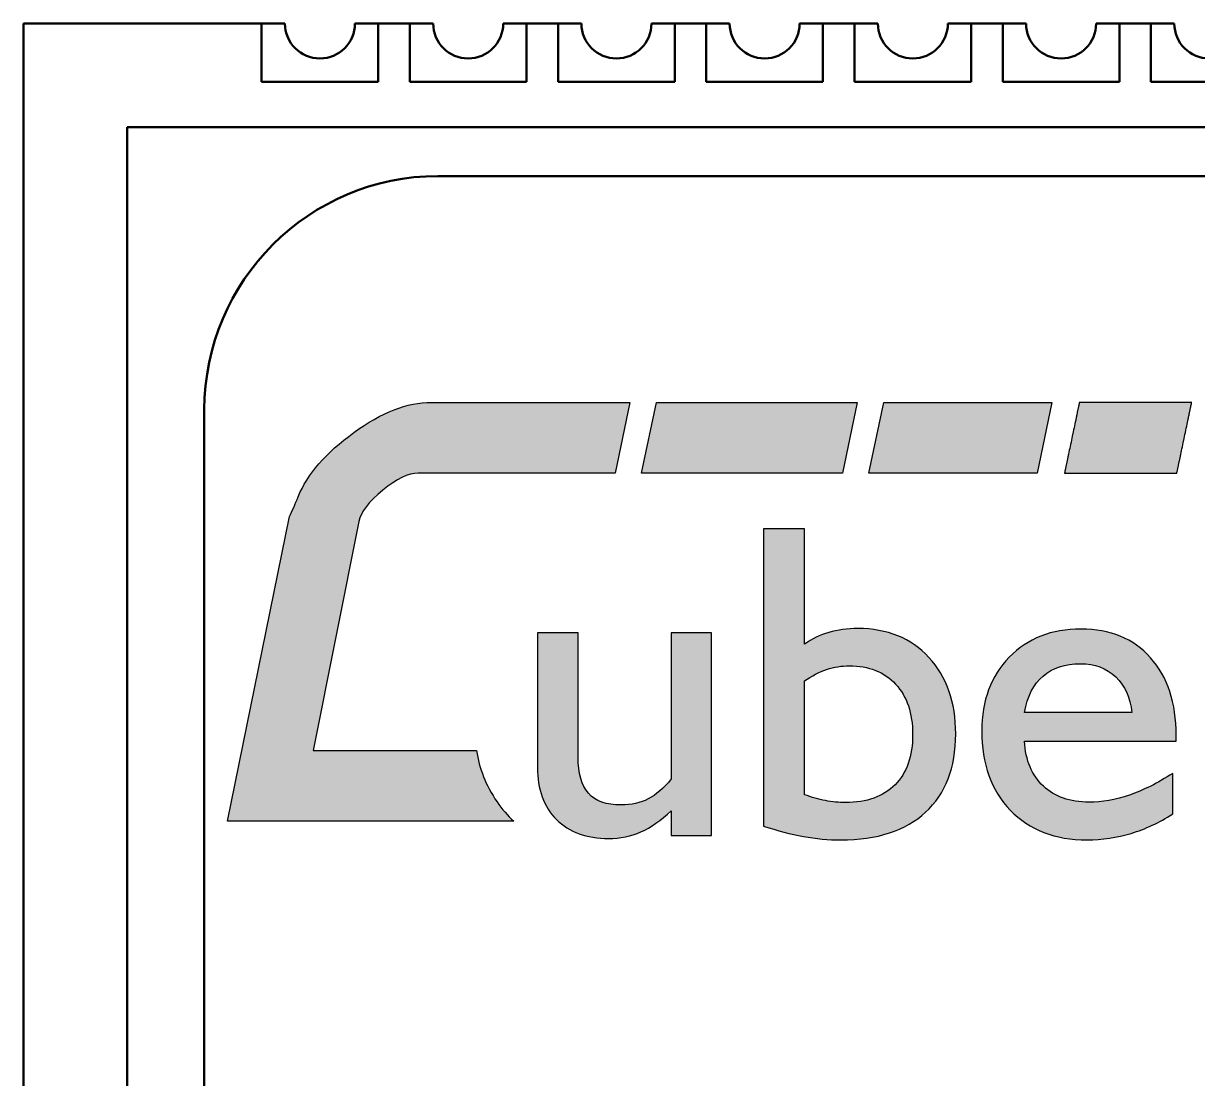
# Model space of a CAD drawing. Header units: millimetres. Extents: x 2926 to 3382, y -265 to 32.
# Drawn here: x 3255.94 to 3266, y -89.64 to -80.6 of the extents above; entities that cross this region are included whole.
import ezdxf

# ---------------------------------------------------------------- set-up
doc = ezdxf.new("R2010")
doc.units = ezdxf.units.MM
doc.layers.add('layer 1', color=7, linetype='Continuous')
doc.layers.add('填充', color=8, linetype='Continuous', lineweight=15)
doc.layers.add('粗线', color=7, linetype='Continuous', lineweight=50)

msp = doc.modelspace()

# ---------------------------------------------------------------- hatches: boundary and pattern name
at = {"layer": '填充'}
h = msp.add_hatch(color=256, dxfattribs=at)
h.dxf.hatch_style = 1
edge = h.paths.add_edge_path()
edge.add_spline(control_points=[(3259.321, -84.448), (3259.321, -84.448), (3261.007, -84.448), (3261.007, -84.448), (3261.007, -84.448), (3261.007, -84.448), (3261.007, -84.448), (3261.007, -84.448)], knot_values=[0.333334, 0.333334, 0.333334, 0.333334, 0.4, 0.4, 0.4, 0.4, 0.400001, 0.400001, 0.400001, 0.400001], degree=3, periodic=0)
edge.add_spline(control_points=[(3261.007, -84.448), (3261.007, -84.448), (3261.135, -83.842), (3261.135, -83.842), (3261.135, -83.842), (3261.135, -83.842), (3261.135, -83.842), (3261.135, -83.842)], knot_values=[0.400001, 0.400001, 0.400001, 0.400001, 0.466667, 0.466667, 0.466667, 0.466667, 0.466667, 0.466667, 0.466667, 0.466667], degree=3, periodic=0)
edge.add_spline(control_points=[(3261.135, -83.842), (3261.135, -83.842), (3259.433, -83.842), (3259.433, -83.842), (3259.433, -83.842), (3259.433, -83.842), (3259.433, -83.842), (3259.433, -83.842)], knot_values=[0.466667, 0.466667, 0.466667, 0.466667, 0.533333, 0.533333, 0.533333, 0.533333, 0.533334, 0.533334, 0.533334, 0.533334], degree=3, periodic=0)
edge.add_spline(control_points=[(3259.433, -83.842), (3259.228, -83.842), (3259.007, -83.928), (3258.769, -84.101), (3258.769, -84.101), (3258.769, -84.101), (3258.769, -84.101), (3258.769, -84.101)], knot_values=[0.533334, 0.533334, 0.533334, 0.533334, 0.6, 0.6, 0.6, 0.6, 0.600001, 0.600001, 0.600001, 0.600001], degree=3, periodic=0)
edge.add_spline(control_points=[(3258.769, -84.101), (3258.53, -84.274), (3258.371, -84.457), (3258.292, -84.651), (3258.292, -84.651), (3258.292, -84.651), (3258.292, -84.651), (3258.292, -84.651)], knot_values=[0.600001, 0.600001, 0.600001, 0.600001, 0.666667, 0.666667, 0.666667, 0.666667, 0.666667, 0.666667, 0.666667, 0.666667], degree=3, periodic=0)
edge.add_spline(control_points=[(3258.292, -84.651), (3258.266, -84.716), (3258.241, -84.773), (3258.217, -84.821), (3258.217, -84.821), (3258.217, -84.821), (3258.217, -84.821), (3258.217, -84.821)], knot_values=[0.666667, 0.666667, 0.666667, 0.666667, 0.733333, 0.733333, 0.733333, 0.733333, 0.733334, 0.733334, 0.733334, 0.733334], degree=3, periodic=0)
edge.add_spline(control_points=[(3258.217, -84.821), (3258.217, -84.821), (3257.688, -87.431), (3257.688, -87.431), (3257.688, -87.431), (3257.688, -87.431), (3257.688, -87.431), (3257.688, -87.431)], knot_values=[0.733334, 0.733334, 0.733334, 0.733334, 0.8, 0.8, 0.8, 0.8, 0.800001, 0.800001, 0.800001, 0.800001], degree=3, periodic=0)
edge.add_spline(control_points=[(3257.688, -87.431), (3257.688, -87.431), (3260.139, -87.431), (3260.139, -87.431), (3260.139, -87.431), (3260.088, -87.384), (3260.04, -87.328), (3259.996, -87.264)], knot_values=[0.800001, 0.800001, 0.800001, 0.800001, 0.866667, 0.866667, 0.866667, 0.866667, 1, 1, 1, 1], degree=3, periodic=0)
edge.add_spline(control_points=[(3259.996, -87.264), (3259.901, -87.125), (3259.842, -86.978), (3259.821, -86.825), (3259.821, -86.825), (3259.821, -86.825), (3259.821, -86.825), (3259.821, -86.825)], knot_values=[0, 0, 0, 0, 0.066667, 0.066667, 0.066667, 0.066667, 0.066667, 0.066667, 0.066667, 0.066667], degree=3, periodic=0)
edge.add_spline(control_points=[(3259.821, -86.825), (3259.821, -86.825), (3258.421, -86.825), (3258.421, -86.825), (3258.421, -86.825), (3258.421, -86.825), (3258.421, -86.825), (3258.421, -86.825)], knot_values=[0.066667, 0.066667, 0.066667, 0.066667, 0.133333, 0.133333, 0.133333, 0.133333, 0.133334, 0.133334, 0.133334, 0.133334], degree=3, periodic=0)
edge.add_spline(control_points=[(3258.421, -86.825), (3258.421, -86.825), (3258.812, -84.864), (3258.812, -84.864), (3258.812, -84.864), (3258.812, -84.864), (3258.812, -84.864), (3258.812, -84.864)], knot_values=[0.133334, 0.133334, 0.133334, 0.133334, 0.2, 0.2, 0.2, 0.2, 0.200001, 0.200001, 0.200001, 0.200001], degree=3, periodic=0)
edge.add_spline(control_points=[(3259.017, -84.594), (3259.017, -84.594), (3259.017, -84.594), (3259.017, -84.594), (3259.017, -84.594), (3258.898, -84.691), (3258.83, -84.781), (3258.812, -84.864)], knot_values=[0.200001, 0.200001, 0.200001, 0.200001, 0.200001, 0.200001, 0.200001, 0.200001, 0.266667, 0.266667, 0.266667, 0.266667], degree=3, periodic=0)
edge.add_spline(control_points=[(3259.017, -84.594), (3259.135, -84.497), (3259.236, -84.448), (3259.321, -84.448), (3259.321, -84.448), (3259.321, -84.448), (3259.321, -84.448), (3259.321, -84.448)], knot_values=[0.266667, 0.266667, 0.266667, 0.266667, 0.333333, 0.333333, 0.333333, 0.333333, 0.333334, 0.333334, 0.333334, 0.333334], degree=3, periodic=0)
edge = h.paths.add_edge_path()
edge.add_spline(control_points=[(3261.234, -84.448), (3261.234, -84.448), (3261.234, -84.448), (3261.234, -84.448), (3261.234, -84.448), (3261.234, -84.448), (3262.956, -84.448), (3262.956, -84.448), (3262.956, -84.448), (3262.956, -84.448), (3263.083, -83.842), (3263.083, -83.842), (3263.083, -83.842), (3261.362, -83.842), (3261.362, -83.842)], knot_values=[0.4, 0.4, 0.4, 0.4, 0.4, 0.4, 0.4, 0.4, 0.6, 0.6, 0.6, 0.6, 1, 1, 1, 1.2, 1.2, 1.2, 1.2], degree=3, periodic=0)
edge.add_spline(control_points=[(3261.362, -83.842), (3261.362, -83.842), (3261.362, -83.842), (3261.362, -83.842), (3261.362, -83.842), (3261.362, -83.842), (3261.234, -84.448), (3261.234, -84.448)], knot_values=[0.2, 0.2, 0.2, 0.2, 0.2, 0.2, 0.2, 0.2, 0.4, 0.4, 0.4, 0.4], degree=3, periodic=0)
edge = h.paths.add_edge_path()
edge.add_spline(control_points=[(3260.691, -86.881), (3260.691, -86.881), (3260.691, -86.881), (3260.691, -86.881), (3260.691, -86.881), (3260.691, -86.881), (3260.691, -85.818), (3260.691, -85.818)], knot_values=[0.352942, 0.352942, 0.352942, 0.352942, 0.352942, 0.352942, 0.352942, 0.352942, 0.411765, 0.411765, 0.411765, 0.411765], degree=3, periodic=0)
edge.add_spline(control_points=[(3260.691, -85.818), (3260.691, -85.818), (3260.691, -85.818), (3260.691, -85.818), (3260.691, -85.818), (3260.691, -85.818), (3260.342, -85.818), (3260.342, -85.818)], knot_values=[0.294118, 0.294118, 0.294118, 0.294118, 0.294119, 0.294119, 0.294119, 0.294119, 0.352942, 0.352942, 0.352942, 0.352942], degree=3, periodic=0)
edge.add_spline(control_points=[(3260.342, -85.818), (3260.342, -85.818), (3260.342, -85.818), (3260.342, -85.818), (3260.342, -85.818), (3260.342, -85.818), (3260.342, -86.969), (3260.342, -86.969)], knot_values=[0.235295, 0.235295, 0.235295, 0.235295, 0.235295, 0.235295, 0.235295, 0.235295, 0.294118, 0.294118, 0.294118, 0.294118], degree=3, periodic=0)
edge.add_spline(control_points=[(3260.342, -86.969), (3260.342, -86.969), (3260.342, -86.969), (3260.342, -86.969), (3260.342, -86.969), (3260.342, -87.158), (3260.396, -87.307), (3260.505, -87.416)], knot_values=[0.176471, 0.176471, 0.176471, 0.176471, 0.176472, 0.176472, 0.176472, 0.176472, 0.235295, 0.235295, 0.235295, 0.235295], degree=3, periodic=0)
edge.add_spline(control_points=[(3260.505, -87.416), (3260.505, -87.416), (3260.505, -87.416), (3260.505, -87.416), (3260.505, -87.416), (3260.614, -87.525), (3260.763, -87.579), (3260.952, -87.579)], knot_values=[0.117648, 0.117648, 0.117648, 0.117648, 0.117648, 0.117648, 0.117648, 0.117648, 0.176471, 0.176471, 0.176471, 0.176471], degree=3, periodic=0)
edge.add_spline(control_points=[(3260.952, -87.579), (3260.952, -87.579), (3260.952, -87.579), (3260.952, -87.579), (3260.952, -87.579), (3261.051, -87.579), (3261.144, -87.56), (3261.229, -87.522)], knot_values=[0.058824, 0.058824, 0.058824, 0.058824, 0.058825, 0.058825, 0.058825, 0.058825, 0.117648, 0.117648, 0.117648, 0.117648], degree=3, periodic=0)
edge.add_spline(control_points=[(3261.229, -87.522), (3261.229, -87.522), (3261.229, -87.522), (3261.229, -87.522), (3261.229, -87.522), (3261.315, -87.484), (3261.401, -87.424), (3261.488, -87.341)], knot_values=[0, 0, 0, 0, 0.000001, 0.000001, 0.000001, 0.000001, 0.058824, 0.058824, 0.058824, 0.058824], degree=3, periodic=0)
edge.add_spline(control_points=[(3261.488, -87.341), (3261.488, -87.341), (3261.488, -87.553), (3261.488, -87.553), (3261.488, -87.553), (3261.488, -87.553), (3261.833, -87.553), (3261.833, -87.553), (3261.833, -87.553), (3261.833, -87.553), (3261.833, -85.818), (3261.833, -85.818), (3261.833, -85.818), (3261.833, -85.818), (3261.488, -85.818), (3261.488, -85.818), (3261.488, -85.818), (3261.488, -85.818), (3261.488, -87.068), (3261.488, -87.069)], knot_values=[0.647062, 0.647062, 0.647062, 0.647062, 0.764709, 0.764709, 0.764709, 0.764709, 0.823533, 0.823533, 0.823533, 0.823533, 0.882356, 0.882356, 0.882356, 0.882356, 0.94118, 0.94118, 0.94118, 0.94118, 1, 1, 1, 1], degree=3, periodic=0)
edge.add_spline(control_points=[(3261.488, -87.069), (3261.488, -87.069), (3261.488, -87.069), (3261.488, -87.069), (3261.488, -87.069), (3261.424, -87.149), (3261.358, -87.206), (3261.291, -87.24)], knot_values=[0.588236, 0.588236, 0.588236, 0.588236, 0.588239, 0.588239, 0.588239, 0.588239, 0.647062, 0.647062, 0.647062, 0.647062], degree=3, periodic=0)
edge.add_spline(control_points=[(3261.291, -87.24), (3261.291, -87.24), (3261.291, -87.24), (3261.291, -87.24), (3261.291, -87.24), (3261.224, -87.275), (3261.146, -87.292), (3261.058, -87.292)], knot_values=[0.529412, 0.529412, 0.529412, 0.529412, 0.529413, 0.529413, 0.529413, 0.529413, 0.588236, 0.588236, 0.588236, 0.588236], degree=3, periodic=0)
edge.add_spline(control_points=[(3261.058, -87.292), (3261.058, -87.292), (3261.058, -87.292), (3261.058, -87.292), (3261.058, -87.292), (3260.932, -87.292), (3260.84, -87.259), (3260.78, -87.192)], knot_values=[0.470589, 0.470589, 0.470589, 0.470589, 0.470589, 0.470589, 0.470589, 0.470589, 0.529412, 0.529412, 0.529412, 0.529412], degree=3, periodic=0)
edge.add_spline(control_points=[(3260.78, -87.192), (3260.78, -87.192), (3260.78, -87.192), (3260.78, -87.192), (3260.78, -87.192), (3260.721, -87.125), (3260.691, -87.021), (3260.691, -86.881)], knot_values=[0.411765, 0.411765, 0.411765, 0.411765, 0.411766, 0.411766, 0.411766, 0.411766, 0.470589, 0.470589, 0.470589, 0.470589], degree=3, periodic=0)
edge = h.paths.add_edge_path()
edge.add_spline(control_points=[(3262.28, -86.199), (3262.28, -86.836), (3262.28, -87.472), (3262.28, -87.472)], knot_values=[0, 0, 0, 0, 0.041667, 0.041667, 0.041667, 0.041667], degree=3, periodic=0)
edge.add_spline(control_points=[(3262.28, -87.472), (3262.399, -87.512), (3262.513, -87.542), (3262.621, -87.562), (3262.621, -87.562), (3262.729, -87.581), (3262.836, -87.591), (3262.941, -87.591)], knot_values=[0.750001, 0.750001, 0.750001, 0.750001, 0.916667, 0.916668, 0.916668, 0.916668, 1, 1, 1, 1], degree=3, periodic=0)
edge.add_spline(control_points=[(3262.941, -87.591), (3262.941, -87.591), (3262.941, -87.591), (3262.941, -87.591), (3262.941, -87.591), (3263.254, -87.591), (3263.497, -87.512), (3263.668, -87.354)], knot_values=[0.666668, 0.666668, 0.666668, 0.666668, 0.666668, 0.666668, 0.666668, 0.666668, 0.750001, 0.750001, 0.750001, 0.750001], degree=3, periodic=0)
edge.add_spline(control_points=[(3263.668, -87.354), (3263.668, -87.354), (3263.668, -87.354), (3263.668, -87.354), (3263.668, -87.354), (3263.84, -87.196), (3263.926, -86.973), (3263.926, -86.683)], knot_values=[0.583334, 0.583334, 0.583334, 0.583334, 0.583335, 0.583335, 0.583335, 0.583335, 0.666667, 0.666667, 0.666667, 0.666667], degree=3, periodic=0)
edge.add_spline(control_points=[(3263.926, -86.683), (3263.926, -86.683), (3263.926, -86.683), (3263.926, -86.683), (3263.926, -86.683), (3263.926, -86.41), (3263.849, -86.192), (3263.696, -86.027)], knot_values=[0.500001, 0.500001, 0.500001, 0.500001, 0.500002, 0.500002, 0.500002, 0.500002, 0.583334, 0.583334, 0.583334, 0.583334], degree=3, periodic=0)
edge.add_spline(control_points=[(3263.696, -86.027), (3263.696, -86.027), (3263.696, -86.027), (3263.696, -86.027), (3263.696, -86.027), (3263.544, -85.862), (3263.341, -85.78), (3263.088, -85.78)], knot_values=[0.416668, 0.416668, 0.416668, 0.416668, 0.416668, 0.416668, 0.416668, 0.416668, 0.500001, 0.500001, 0.500001, 0.500001], degree=3, periodic=0)
edge.add_spline(control_points=[(3263.088, -85.78), (3263.088, -85.78), (3263.088, -85.78), (3263.088, -85.78), (3263.088, -85.78), (3262.996, -85.78), (3262.914, -85.791), (3262.839, -85.813)], knot_values=[0.333334, 0.333334, 0.333334, 0.333334, 0.333335, 0.333335, 0.333335, 0.333335, 0.416668, 0.416668, 0.416668, 0.416668], degree=3, periodic=0)
edge.add_spline(control_points=[(3262.839, -85.813), (3262.839, -85.813), (3262.839, -85.813), (3262.839, -85.813), (3262.839, -85.813), (3262.765, -85.835), (3262.695, -85.869), (3262.63, -85.915)], knot_values=[0.250001, 0.250001, 0.250001, 0.250001, 0.250002, 0.250002, 0.250002, 0.250002, 0.333334, 0.333334, 0.333334, 0.333334], degree=3, periodic=0)
edge.add_spline(control_points=[(3262.63, -85.915), (3262.63, -85.915), (3262.63, -85.915), (3262.63, -85.915), (3262.63, -85.915), (3262.63, -85.915), (3262.63, -84.925), (3262.63, -84.925)], knot_values=[0.166667, 0.166667, 0.166667, 0.166667, 0.166668, 0.166668, 0.166668, 0.166668, 0.250001, 0.250001, 0.250001, 0.250001], degree=3, periodic=0)
edge.add_spline(control_points=[(3262.63, -84.925), (3262.63, -84.925), (3262.63, -84.925), (3262.63, -84.925), (3262.63, -84.925), (3262.63, -84.925), (3262.28, -84.925), (3262.28, -84.925)], knot_values=[0.083334, 0.083334, 0.083334, 0.083334, 0.083335, 0.083335, 0.083335, 0.083335, 0.166667, 0.166667, 0.166667, 0.166667], degree=3, periodic=0)
edge.add_spline(control_points=[(3262.28, -84.925), (3262.28, -84.925), (3262.28, -84.925), (3262.28, -84.925), (3262.28, -84.925), (3262.28, -84.925), (3262.28, -85.562), (3262.28, -86.199)], knot_values=[0.041667, 0.041667, 0.041667, 0.041667, 0.041667, 0.041668, 0.041668, 0.041668, 0.083334, 0.083334, 0.083334, 0.083334], degree=3, periodic=0)
edge = h.paths.add_edge_path(flags=16)
edge.add_spline(control_points=[(3262.63, -87.204), (3262.63, -87.204), (3262.63, -86.229), (3262.63, -86.229)], knot_values=[0.800002, 0.800002, 0.800002, 0.800002, 1, 1, 1, 1], degree=3, periodic=0)
edge.add_spline(control_points=[(3262.63, -86.229), (3262.63, -86.229), (3262.63, -86.229), (3262.63, -86.229), (3262.63, -86.229), (3262.693, -86.185), (3262.757, -86.153), (3262.82, -86.131)], knot_values=[0.700001, 0.700001, 0.700001, 0.700001, 0.700003, 0.700003, 0.700003, 0.700003, 0.800002, 0.800002, 0.800002, 0.800002], degree=3, periodic=0)
edge.add_spline(control_points=[(3263.015, -86.099), (3263.015, -86.099), (3263.015, -86.099), (3263.015, -86.099), (3263.015, -86.099), (3263.181, -86.099), (3263.313, -86.152), (3263.411, -86.257)], knot_values=[0.500001, 0.500001, 0.500001, 0.500001, 0.500002, 0.500002, 0.500002, 0.500002, 0.600001, 0.600001, 0.600001, 0.600001], degree=3, periodic=0)
edge.add_spline(control_points=[(3263.411, -86.257), (3263.411, -86.257), (3263.411, -86.257), (3263.411, -86.257), (3263.411, -86.257), (3263.509, -86.362), (3263.557, -86.506), (3263.557, -86.687)], knot_values=[0.400001, 0.400001, 0.400001, 0.400001, 0.400002, 0.400002, 0.400002, 0.400002, 0.500001, 0.500001, 0.500001, 0.500001], degree=3, periodic=0)
edge.add_spline(control_points=[(3263.557, -86.687), (3263.557, -86.687), (3263.557, -86.687), (3263.557, -86.687), (3263.557, -86.687), (3263.557, -86.874), (3263.507, -87.018), (3263.406, -87.119)], knot_values=[0.300001, 0.300001, 0.300001, 0.300001, 0.300002, 0.300002, 0.300002, 0.300002, 0.400001, 0.400001, 0.400001, 0.400001], degree=3, periodic=0)
edge.add_spline(control_points=[(3263.406, -87.119), (3263.406, -87.119), (3263.406, -87.119), (3263.406, -87.119), (3263.406, -87.119), (3263.305, -87.221), (3263.164, -87.271), (3262.981, -87.271)], knot_values=[0.200001, 0.200001, 0.200001, 0.200001, 0.200002, 0.200002, 0.200002, 0.200002, 0.300001, 0.300001, 0.300001, 0.300001], degree=3, periodic=0)
edge.add_spline(control_points=[(3262.896, -87.267), (3262.867, -87.264), (3262.839, -87.26), (3262.81, -87.254), (3262.81, -87.254), (3262.752, -87.243), (3262.692, -87.226), (3262.63, -87.204)], knot_values=[0, 0, 0, 0, 0.05, 0.05, 0.05, 0.05, 0.15, 0.15, 0.15, 0.15], degree=3, periodic=0)
edge = h.paths.add_edge_path()
edge.add_spline(control_points=[(3264.385, -86.026), (3264.385, -86.026), (3264.385, -86.026), (3264.385, -86.026), (3264.385, -86.026), (3264.228, -86.188), (3264.149, -86.398), (3264.149, -86.657)], knot_values=[0.250001, 0.250001, 0.250001, 0.250001, 0.250001, 0.250001, 0.250001, 0.250001, 0.312501, 0.312501, 0.312501, 0.312501], degree=3, periodic=0)
edge.add_spline(control_points=[(3264.149, -86.657), (3264.149, -86.657), (3264.149, -86.657), (3264.149, -86.657), (3264.149, -86.657), (3264.149, -86.94), (3264.231, -87.167), (3264.394, -87.336)], knot_values=[0.187501, 0.187501, 0.187501, 0.187501, 0.187501, 0.187501, 0.187501, 0.187501, 0.250001, 0.250001, 0.250001, 0.250001], degree=3, periodic=0)
edge.add_spline(control_points=[(3264.394, -87.336), (3264.394, -87.336), (3264.394, -87.336), (3264.394, -87.336), (3264.394, -87.336), (3264.558, -87.506), (3264.777, -87.591), (3265.051, -87.591)], knot_values=[0.125001, 0.125001, 0.125001, 0.125001, 0.125001, 0.125001, 0.125001, 0.125001, 0.187501, 0.187501, 0.187501, 0.187501], degree=3, periodic=0)
edge.add_spline(control_points=[(3265.051, -87.591), (3265.051, -87.591), (3265.051, -87.591), (3265.051, -87.591), (3265.051, -87.591), (3265.181, -87.591), (3265.307, -87.572), (3265.429, -87.535)], knot_values=[0.062501, 0.062501, 0.062501, 0.062501, 0.062501, 0.062501, 0.062501, 0.062501, 0.125001, 0.125001, 0.125001, 0.125001], degree=3, periodic=0)
edge.add_spline(control_points=[(3265.429, -87.535), (3265.429, -87.535), (3265.429, -87.535), (3265.429, -87.535), (3265.429, -87.535), (3265.551, -87.498), (3265.67, -87.443), (3265.785, -87.369)], knot_values=[0, 0, 0, 0, 0.000001, 0.000001, 0.000001, 0.000001, 0.062501, 0.062501, 0.062501, 0.062501], degree=3, periodic=0)
edge.add_spline(control_points=[(3265.785, -87.369), (3265.785, -87.369), (3265.785, -87.022), (3265.785, -87.022)], knot_values=[0.875001, 0.875001, 0.875001, 0.875001, 1, 1, 1, 1], degree=3, periodic=0)
edge.add_spline(control_points=[(3265.785, -87.022), (3265.785, -87.022), (3265.785, -87.022), (3265.785, -87.022), (3265.785, -87.022), (3265.657, -87.104), (3265.534, -87.166), (3265.414, -87.207)], knot_values=[0.812501, 0.812501, 0.812501, 0.812501, 0.812502, 0.812502, 0.812502, 0.812502, 0.875001, 0.875001, 0.875001, 0.875001], degree=3, periodic=0)
edge.add_spline(control_points=[(3265.414, -87.207), (3265.414, -87.207), (3265.414, -87.207), (3265.414, -87.207), (3265.414, -87.207), (3265.295, -87.247), (3265.18, -87.268), (3265.069, -87.268)], knot_values=[0.750001, 0.750001, 0.750001, 0.750001, 0.750001, 0.750001, 0.750001, 0.750001, 0.812501, 0.812501, 0.812501, 0.812501], degree=3, periodic=0)
edge.add_spline(control_points=[(3265.069, -87.268), (3265.069, -87.268), (3265.069, -87.268), (3265.069, -87.268), (3265.069, -87.268), (3264.905, -87.268), (3264.775, -87.222), (3264.677, -87.13)], knot_values=[0.687501, 0.687501, 0.687501, 0.687501, 0.687501, 0.687501, 0.687501, 0.687501, 0.750001, 0.750001, 0.750001, 0.750001], degree=3, periodic=0)
edge.add_spline(control_points=[(3264.677, -87.13), (3264.677, -87.13), (3264.677, -87.13), (3264.677, -87.13), (3264.677, -87.13), (3264.579, -87.038), (3264.525, -86.91), (3264.515, -86.745)], knot_values=[0.625001, 0.625001, 0.625001, 0.625001, 0.625001, 0.625001, 0.625001, 0.625001, 0.687501, 0.687501, 0.687501, 0.687501], degree=3, periodic=0)
edge.add_spline(control_points=[(3264.515, -86.745), (3264.515, -86.745), (3264.515, -86.745), (3264.515, -86.745), (3264.515, -86.745), (3264.515, -86.745), (3265.815, -86.745), (3265.815, -86.745)], knot_values=[0.562501, 0.562501, 0.562501, 0.562501, 0.562501, 0.562501, 0.562501, 0.562501, 0.625001, 0.625001, 0.625001, 0.625001], degree=3, periodic=0)
edge.add_spline(control_points=[(3265.815, -86.745), (3265.815, -86.745), (3265.815, -86.745), (3265.815, -86.745), (3265.815, -86.745), (3265.815, -86.745), (3265.815, -86.695), (3265.815, -86.695), (3265.815, -86.695)], knot_values=[0.5, 0.5, 0.5, 0.5, 0.500001, 0.500001, 0.500001, 0.500001, 0.562501, 0.562501, 0.562501, 0.562501, 0.562501], degree=3, periodic=0)
edge.add_spline(control_points=[(3265.815, -86.695), (3265.815, -86.416), (3265.742, -86.194), (3265.595, -86.03)], knot_values=[0.437501, 0.437501, 0.437501, 0.437501, 0.5, 0.5, 0.5, 0.5], degree=3, periodic=0)
edge.add_spline(control_points=[(3265.595, -86.03), (3265.595, -86.03), (3265.595, -86.03), (3265.595, -86.03), (3265.595, -86.03), (3265.449, -85.866), (3265.25, -85.784), (3265, -85.784)], knot_values=[0.375001, 0.375001, 0.375001, 0.375001, 0.375001, 0.375001, 0.375001, 0.375001, 0.437501, 0.437501, 0.437501, 0.437501], degree=3, periodic=0)
edge.add_spline(control_points=[(3265, -85.784), (3265, -85.784), (3265, -85.784), (3265, -85.784), (3265, -85.784), (3264.747, -85.784), (3264.542, -85.865), (3264.385, -86.026)], knot_values=[0.312501, 0.312501, 0.312501, 0.312501, 0.312501, 0.312501, 0.312501, 0.312501, 0.375001, 0.375001, 0.375001, 0.375001], degree=3, periodic=0)
edge = h.paths.add_edge_path(flags=16)
edge.add_spline(control_points=[(3264.996, -86.081), (3264.996, -86.081), (3264.996, -86.081), (3264.996, -86.081), (3264.996, -86.081), (3265.116, -86.081), (3265.217, -86.119), (3265.297, -86.195)], knot_values=[0.333335, 0.333335, 0.333335, 0.333335, 0.333337, 0.333337, 0.333337, 0.333337, 0.500002, 0.500002, 0.500002, 0.500002], degree=3, periodic=0)
edge.add_spline(control_points=[(3265.297, -86.195), (3265.297, -86.195), (3265.297, -86.195), (3265.297, -86.195), (3265.297, -86.195), (3265.377, -86.272), (3265.423, -86.373), (3265.434, -86.499)], knot_values=[0.166668, 0.166668, 0.166668, 0.166668, 0.16667, 0.16667, 0.16667, 0.16667, 0.333335, 0.333335, 0.333335, 0.333335], degree=3, periodic=0)
edge.add_spline(control_points=[(3265.434, -86.499), (3265.434, -86.499), (3265.434, -86.499), (3265.434, -86.499), (3265.434, -86.499), (3265.434, -86.499), (3265.204, -86.499), (3264.975, -86.499)], knot_values=[0.083333, 0.083333, 0.083333, 0.083333, 0.083335, 0.083335, 0.083335, 0.083335, 0.166668, 0.166668, 0.166668, 0.166668], degree=3, periodic=0)
edge.add_spline(control_points=[(3264.975, -86.499), (3264.745, -86.499), (3264.515, -86.499), (3264.515, -86.499)], knot_values=[0, 0, 0, 0, 0.083333, 0.083333, 0.083333, 0.083333], degree=3, periodic=0)
edge.add_spline(control_points=[(3264.515, -86.499), (3264.54, -86.362), (3264.594, -86.257), (3264.675, -86.187), (3264.675, -86.187), (3264.756, -86.116), (3264.864, -86.081), (3264.996, -86.081)], knot_values=[0.500002, 0.500002, 0.500002, 0.500002, 0.833335, 0.833335, 0.833335, 0.833335, 1, 1, 1, 1], degree=3, periodic=0)
h = msp.add_hatch(color=256, dxfattribs=at)
h.dxf.hatch_style = 1
edge = h.paths.add_edge_path()
edge.add_spline(control_points=[(3263.183, -84.448), (3263.183, -84.448), (3263.183, -84.448), (3263.183, -84.448), (3263.183, -84.448), (3263.183, -84.448), (3264.623, -84.448), (3264.623, -84.448), (3264.623, -84.448), (3264.623, -84.448), (3264.75, -83.842), (3264.75, -83.842), (3264.75, -83.842), (3263.311, -83.842), (3263.311, -83.842)], knot_values=[0.4, 0.4, 0.4, 0.4, 0.4, 0.4, 0.4, 0.4, 0.6, 0.6, 0.6, 0.6, 1, 1, 1, 1.2, 1.2, 1.2, 1.2], degree=3, periodic=0)
edge.add_spline(control_points=[(3263.311, -83.842), (3263.311, -83.842), (3263.311, -83.842), (3263.311, -83.842), (3263.311, -83.842), (3263.311, -83.842), (3263.183, -84.448), (3263.183, -84.448)], knot_values=[0.2, 0.2, 0.2, 0.2, 0.2, 0.2, 0.2, 0.2, 0.4, 0.4, 0.4, 0.4], degree=3, periodic=0)
h = msp.add_hatch(color=256, dxfattribs=at)
h.dxf.hatch_style = 1
h.paths.add_polyline_path([(3265.821, -84.448), (3265.821, -84.448), (3265.821, -84.448), (3265.821, -84.447), (3265.821, -84.446), (3265.821, -84.445), (3265.822, -84.443), (3265.822, -84.441), (3265.823, -84.439), (3265.823, -84.437), (3265.824, -84.434), (3265.824, -84.431), (3265.825, -84.427), (3265.826, -84.424), (3265.827, -84.42), (3265.827, -84.416), (3265.828, -84.411), (3265.829, -84.407), (3265.83, -84.402), (3265.832, -84.397), (3265.833, -84.391), (3265.834, -84.386), (3265.948, -83.842), (3265.948, -83.842), (3265.948, -83.842), (3265.947, -83.842), (3265.947, -83.842), (3265.946, -83.842), (3265.946, -83.842), (3265.945, -83.842), (3265.944, -83.842), (3265.943, -83.842), (3265.941, -83.842), (3265.94, -83.842), (3265.938, -83.842), (3265.937, -83.842), (3265.935, -83.842), (3265.933, -83.842), (3265.931, -83.842), (3265.929, -83.842), (3265.927, -83.842), (3265.922, -83.842), (3265.917, -83.842), (3265.911, -83.842), (3265.905, -83.842), (3265.899, -83.842), (3265.892, -83.842), (3265.885, -83.842), (3265.877, -83.842), (3265.869, -83.842), (3265.861, -83.842), (3265.852, -83.842), (3265.843, -83.842), (3265.834, -83.842), (3265.824, -83.842), (3265.814, -83.842), (3265.804, -83.842), (3265.793, -83.842), (3265.783, -83.842), (3265.771, -83.842), (3265.76, -83.842), (3265.749, -83.842), (3265.737, -83.842), (3265.725, -83.842), (3265.713, -83.842), (3265.7, -83.842), (3265.688, -83.842), (3265.675, -83.842), (3265.662, -83.842), (3265.649, -83.842), (3265.636, -83.842), (3265.622, -83.842), (3265.595, -83.842), (3265.568, -83.842), (3264.986, -83.842), (3264.986, -83.842), (3264.986, -83.842), (3264.985, -83.843), (3264.985, -83.844), (3264.985, -83.845), (3264.985, -83.847), (3264.984, -83.849), (3264.984, -83.851), (3264.983, -83.854), (3264.983, -83.857), (3264.982, -83.86), (3264.981, -83.863), (3264.98, -83.867), (3264.98, -83.871), (3264.979, -83.875), (3264.978, -83.88), (3264.977, -83.884), (3264.976, -83.889), (3264.975, -83.894), (3264.973, -83.9), (3264.858, -84.448), (3264.858, -84.448), (3264.859, -84.448), (3264.859, -84.448), (3264.859, -84.448), (3264.86, -84.448), (3264.86, -84.448), (3264.861, -84.448), (3264.862, -84.448), (3264.863, -84.448), (3264.864, -84.448), (3264.866, -84.448), (3264.867, -84.448), (3264.869, -84.448), (3264.87, -84.448), (3264.872, -84.448), (3264.874, -84.448), (3264.876, -84.448), (3264.88, -84.448), (3264.885, -84.448), (3264.89, -84.448), (3264.896, -84.448), (3264.902, -84.448), (3264.909, -84.448), (3264.916, -84.448), (3264.923, -84.448), (3264.931, -84.448), (3264.939, -84.448), (3264.947, -84.448), (3264.956, -84.448), (3264.965, -84.448), (3264.975, -84.448), (3264.984, -84.448), (3264.994, -84.448), (3265.005, -84.448), (3265.015, -84.448), (3265.026, -84.448), (3265.037, -84.448), (3265.049, -84.448), (3265.06, -84.448), (3265.072, -84.448), (3265.084, -84.448), (3265.096, -84.448), (3265.109, -84.448), (3265.121, -84.448), (3265.134, -84.448), (3265.147, -84.448), (3265.16, -84.448), (3265.174, -84.448), (3265.187, -84.448), (3265.2, -84.448), (3265.228, -84.448), (3265.255, -84.448)])

# ---------------------------------------------------------------- linework, layer by layer
at = {"layer": 'layer 1'}
msp.add_lwpolyline([(3265.948, -83.842), (3265.948, -83.842), (3265.948, -83.842), (3265.947, -83.842), (3265.947, -83.842), (3265.946, -83.842), (3265.946, -83.842), (3265.945, -83.842), (3265.944, -83.842), (3265.943, -83.842), (3265.941, -83.842), (3265.94, -83.842), (3265.938, -83.842), (3265.937, -83.842), (3265.935, -83.842), (3265.933, -83.842), (3265.931, -83.842), (3265.929, -83.842), (3265.927, -83.842), (3265.922, -83.842), (3265.917, -83.842), (3265.911, -83.842), (3265.905, -83.842), (3265.899, -83.842), (3265.892, -83.842), (3265.885, -83.842), (3265.877, -83.842), (3265.869, -83.842), (3265.861, -83.842), (3265.852, -83.842), (3265.843, -83.842), (3265.834, -83.842), (3265.824, -83.842), (3265.814, -83.842), (3265.804, -83.842), (3265.793, -83.842), (3265.783, -83.842), (3265.771, -83.842), (3265.76, -83.842), (3265.749, -83.842), (3265.737, -83.842), (3265.725, -83.842), (3265.713, -83.842), (3265.7, -83.842), (3265.688, -83.842), (3265.675, -83.842), (3265.662, -83.842), (3265.649, -83.842), (3265.636, -83.842), (3265.622, -83.842), (3265.595, -83.842), (3265.568, -83.842), (3265.54, -83.842), (3265.512, -83.842), (3265.456, -83.842), (3265.427, -83.842), (3265.399, -83.842), (3265.372, -83.842), (3265.344, -83.842), (3265.317, -83.842), (3265.303, -83.842), (3265.29, -83.842), (3265.277, -83.842), (3265.264, -83.842), (3265.251, -83.842), (3265.238, -83.842), (3265.226, -83.842), (3265.214, -83.842), (3265.202, -83.842), (3265.19, -83.842), (3265.178, -83.842), (3265.167, -83.842), (3265.155, -83.842), (3265.145, -83.842), (3265.134, -83.842), (3265.124, -83.842), (3265.113, -83.842), (3265.104, -83.842), (3265.094, -83.842), (3265.085, -83.842), (3265.076, -83.842), (3265.068, -83.842), (3265.06, -83.842), (3265.052, -83.842), (3265.044, -83.842), (3265.037, -83.842), (3265.031, -83.842), (3265.025, -83.842), (3265.019, -83.842), (3265.013, -83.842), (3265.008, -83.842), (3265.004, -83.842), (3265.002, -83.842), (3265, -83.842), (3264.998, -83.842), (3264.996, -83.842), (3264.995, -83.842), (3264.993, -83.842), (3264.992, -83.842), (3264.991, -83.842), (3264.99, -83.842), (3264.989, -83.842), (3264.988, -83.842), (3264.987, -83.842), (3264.987, -83.842), (3264.986, -83.842), (3264.986, -83.842), (3264.986, -83.842), (3264.986, -83.842), (3264.986, -83.842), (3264.985, -83.843), (3264.985, -83.844), (3264.985, -83.845), (3264.985, -83.847), (3264.984, -83.849), (3264.984, -83.851), (3264.983, -83.854), (3264.983, -83.857), (3264.982, -83.86), (3264.981, -83.863), (3264.98, -83.867), (3264.98, -83.871), (3264.979, -83.875), (3264.978, -83.88), (3264.977, -83.884), (3264.976, -83.889), (3264.975, -83.894), (3264.973, -83.9), (3264.972, -83.905), (3264.971, -83.911), (3264.97, -83.917), (3264.968, -83.924), (3264.967, -83.93), (3264.966, -83.937), (3264.964, -83.943), (3264.963, -83.95), (3264.961, -83.957), (3264.96, -83.964), (3264.958, -83.972), (3264.957, -83.979), (3264.955, -83.987), (3264.954, -83.995), (3264.952, -84.003), (3264.95, -84.011), (3264.947, -84.027), (3264.943, -84.044), (3264.94, -84.061), (3264.936, -84.078), (3264.932, -84.095), (3264.925, -84.131), (3264.918, -84.166), (3264.914, -84.184), (3264.91, -84.202), (3264.907, -84.219), (3264.903, -84.236), (3264.899, -84.253), (3264.896, -84.27), (3264.893, -84.286), (3264.891, -84.294), (3264.889, -84.301), (3264.888, -84.309), (3264.886, -84.317), (3264.884, -84.324), (3264.883, -84.331), (3264.881, -84.338), (3264.88, -84.345), (3264.879, -84.352), (3264.877, -84.359), (3264.876, -84.365), (3264.875, -84.371), (3264.873, -84.377), (3264.872, -84.383), (3264.871, -84.389), (3264.87, -84.394), (3264.869, -84.4), (3264.868, -84.405), (3264.867, -84.409), (3264.866, -84.414), (3264.865, -84.418), (3264.864, -84.422), (3264.863, -84.426), (3264.862, -84.429), (3264.862, -84.433), (3264.861, -84.436), (3264.861, -84.438), (3264.86, -84.441), (3264.86, -84.443), (3264.859, -84.444), (3264.859, -84.446), (3264.859, -84.447), (3264.859, -84.448), (3264.858, -84.448), (3264.858, -84.448), (3264.859, -84.448), (3264.859, -84.448), (3264.859, -84.448), (3264.86, -84.448), (3264.86, -84.448), (3264.861, -84.448), (3264.862, -84.448), (3264.863, -84.448), (3264.864, -84.448), (3264.866, -84.448), (3264.867, -84.448), (3264.869, -84.448), (3264.87, -84.448), (3264.872, -84.448), (3264.874, -84.448), (3264.876, -84.448), (3264.88, -84.448), (3264.885, -84.448), (3264.89, -84.448), (3264.896, -84.448), (3264.902, -84.448), (3264.909, -84.448), (3264.916, -84.448), (3264.923, -84.448), (3264.931, -84.448), (3264.939, -84.448), (3264.947, -84.448), (3264.956, -84.448), (3264.965, -84.448), (3264.975, -84.448), (3264.984, -84.448), (3264.994, -84.448), (3265.005, -84.448), (3265.015, -84.448), (3265.026, -84.448), (3265.037, -84.448), (3265.049, -84.448), (3265.06, -84.448), (3265.072, -84.448), (3265.084, -84.448), (3265.096, -84.448), (3265.109, -84.448), (3265.121, -84.448), (3265.134, -84.448), (3265.147, -84.448), (3265.16, -84.448), (3265.174, -84.448), (3265.187, -84.448), (3265.2, -84.448), (3265.228, -84.448), (3265.255, -84.448), (3265.283, -84.448), (3265.34, -84.448), (3265.396, -84.448), (3265.424, -84.448), (3265.451, -84.448), (3265.479, -84.448), (3265.492, -84.448), (3265.506, -84.448), (3265.519, -84.448), (3265.532, -84.448), (3265.545, -84.448), (3265.558, -84.448), (3265.57, -84.448), (3265.583, -84.448), (3265.595, -84.448), (3265.607, -84.448), (3265.619, -84.448), (3265.631, -84.448), (3265.642, -84.448), (3265.653, -84.448), (3265.664, -84.448), (3265.675, -84.448), (3265.685, -84.448), (3265.695, -84.448), (3265.705, -84.448), (3265.714, -84.448), (3265.723, -84.448), (3265.732, -84.448), (3265.74, -84.448), (3265.748, -84.448), (3265.756, -84.448), (3265.763, -84.448), (3265.77, -84.448), (3265.777, -84.448), (3265.783, -84.448), (3265.789, -84.448), (3265.794, -84.448), (3265.799, -84.448), (3265.803, -84.448), (3265.805, -84.448), (3265.807, -84.448), (3265.809, -84.448), (3265.81, -84.448), (3265.812, -84.448), (3265.813, -84.448), (3265.815, -84.448), (3265.816, -84.448), (3265.817, -84.448), (3265.818, -84.448), (3265.819, -84.448), (3265.819, -84.448), (3265.82, -84.448), (3265.82, -84.448), (3265.821, -84.448), (3265.821, -84.448), (3265.821, -84.448), (3265.821, -84.448), (3265.821, -84.447), (3265.821, -84.446), (3265.821, -84.445), (3265.822, -84.443), (3265.822, -84.441), (3265.823, -84.439), (3265.823, -84.437), (3265.824, -84.434), (3265.824, -84.431), (3265.825, -84.427), (3265.826, -84.424), (3265.827, -84.42), (3265.827, -84.416), (3265.828, -84.411), (3265.829, -84.407), (3265.83, -84.402), (3265.832, -84.397), (3265.833, -84.391), (3265.834, -84.386), (3265.835, -84.38), (3265.836, -84.374), (3265.838, -84.368), (3265.839, -84.361), (3265.84, -84.355), (3265.842, -84.348), (3265.843, -84.341), (3265.845, -84.334), (3265.846, -84.327), (3265.848, -84.32), (3265.849, -84.312), (3265.851, -84.305), (3265.852, -84.297), (3265.854, -84.289), (3265.857, -84.273), (3265.861, -84.256), (3265.864, -84.24), (3265.868, -84.222), (3265.872, -84.205), (3265.875, -84.188), (3265.883, -84.152), (3265.89, -84.117), (3265.894, -84.099), (3265.898, -84.081), (3265.901, -84.064), (3265.905, -84.047), (3265.908, -84.03), (3265.912, -84.014), (3265.915, -83.998), (3265.917, -83.99), (3265.918, -83.982), (3265.92, -83.975), (3265.922, -83.967), (3265.923, -83.96), (3265.925, -83.953), (3265.926, -83.946), (3265.927, -83.939), (3265.929, -83.933), (3265.93, -83.926), (3265.932, -83.92), (3265.933, -83.914), (3265.934, -83.908), (3265.935, -83.902), (3265.936, -83.897), (3265.938, -83.891), (3265.939, -83.886), (3265.94, -83.882), (3265.941, -83.877), (3265.941, -83.873), (3265.942, -83.869), (3265.943, -83.865), (3265.944, -83.861), (3265.945, -83.858), (3265.945, -83.855), (3265.946, -83.852), (3265.946, -83.85), (3265.947, -83.848), (3265.947, -83.846), (3265.947, -83.844), (3265.948, -83.843), (3265.948, -83.842), (3265.948, -83.842), (3265.948, -83.842)], close=True, dxfattribs=at)
for points, knots in [([(3259.996, -87.264), (3259.901, -87.125), (3259.842, -86.978), (3259.821, -86.825), (3259.821, -86.825), (3259.821, -86.825), (3258.421, -86.825), (3258.421, -86.825), (3258.421, -86.825), (3258.421, -86.825), (3258.812, -84.864), (3258.812, -84.864), (3258.812, -84.864), (3258.83, -84.781), (3258.898, -84.691), (3259.017, -84.594), (3259.017, -84.594), (3259.135, -84.497), (3259.236, -84.448), (3259.321, -84.448), (3259.321, -84.448), (3259.321, -84.448), (3261.007, -84.448), (3261.007, -84.448), (3261.007, -84.448), (3261.007, -84.448), (3261.135, -83.842), (3261.135, -83.842), (3261.135, -83.842), (3261.135, -83.842), (3259.433, -83.842), (3259.433, -83.842), (3259.433, -83.842), (3259.228, -83.842), (3259.007, -83.928), (3258.769, -84.101), (3258.769, -84.101), (3258.53, -84.274), (3258.371, -84.457), (3258.292, -84.651), (3258.292, -84.651), (3258.266, -84.716), (3258.241, -84.773), (3258.217, -84.821), (3258.217, -84.821), (3258.217, -84.821), (3257.688, -87.431), (3257.688, -87.431), (3257.688, -87.431), (3257.688, -87.431), (3260.139, -87.431), (3260.139, -87.431), (3260.139, -87.431), (3260.088, -87.384), (3260.04, -87.328), (3259.996, -87.264)], [0, 0, 0, 0, 0.066667, 0.066667, 0.066667, 0.066667, 0.133333, 0.133333, 0.133333, 0.133333, 0.2, 0.2, 0.2, 0.2, 0.266667, 0.266667, 0.266667, 0.266667, 0.333333, 0.333333, 0.333333, 0.333333, 0.4, 0.4, 0.4, 0.4, 0.466667, 0.466667, 0.466667, 0.466667, 0.533333, 0.533333, 0.533333, 0.533333, 0.6, 0.6, 0.6, 0.6, 0.666667, 0.666667, 0.666667, 0.666667, 0.733333, 0.733333, 0.733333, 0.733333, 0.8, 0.8, 0.8, 0.8, 0.866667, 0.866667, 0.866667, 0.866667, 1, 1, 1, 1]), ([(3263.083, -83.842), (3263.083, -83.842), (3261.362, -83.842), (3261.362, -83.842), (3261.362, -83.842), (3261.362, -83.842), (3261.234, -84.448), (3261.234, -84.448), (3261.234, -84.448), (3261.234, -84.448), (3262.956, -84.448), (3262.956, -84.448), (3262.956, -84.448), (3262.956, -84.448), (3263.083, -83.842), (3263.083, -83.842)], [0, 0, 0, 0, 0.2, 0.2, 0.2, 0.2, 0.4, 0.4, 0.4, 0.4, 0.6, 0.6, 0.6, 0.6, 1, 1, 1, 1]), ([(3264.75, -83.842), (3264.75, -83.842), (3263.311, -83.842), (3263.311, -83.842), (3263.311, -83.842), (3263.311, -83.842), (3263.183, -84.448), (3263.183, -84.448), (3263.183, -84.448), (3263.183, -84.448), (3264.623, -84.448), (3264.623, -84.448), (3264.623, -84.448), (3264.623, -84.448), (3264.75, -83.842), (3264.75, -83.842)], [0, 0, 0, 0, 0.2, 0.2, 0.2, 0.2, 0.4, 0.4, 0.4, 0.4, 0.6, 0.6, 0.6, 0.6, 1, 1, 1, 1]), ([(3262.28, -87.472), (3262.28, -87.472), (3262.28, -84.925), (3262.28, -84.925), (3262.28, -84.925), (3262.28, -84.925), (3262.63, -84.925), (3262.63, -84.925), (3262.63, -84.925), (3262.63, -84.925), (3262.63, -85.915), (3262.63, -85.915), (3262.63, -85.915), (3262.695, -85.869), (3262.765, -85.835), (3262.839, -85.813), (3262.839, -85.813), (3262.914, -85.791), (3262.996, -85.78), (3263.088, -85.78), (3263.088, -85.78), (3263.341, -85.78), (3263.544, -85.862), (3263.696, -86.027), (3263.696, -86.027), (3263.849, -86.192), (3263.926, -86.41), (3263.926, -86.683), (3263.926, -86.683), (3263.926, -86.973), (3263.84, -87.196), (3263.668, -87.354), (3263.668, -87.354), (3263.497, -87.512), (3263.254, -87.591), (3262.941, -87.591), (3262.941, -87.591), (3262.836, -87.591), (3262.729, -87.581), (3262.621, -87.562), (3262.621, -87.562), (3262.513, -87.542), (3262.399, -87.512), (3262.28, -87.472)], [0, 0, 0, 0, 0.083333, 0.083333, 0.083333, 0.083333, 0.166667, 0.166667, 0.166667, 0.166667, 0.25, 0.25, 0.25, 0.25, 0.333333, 0.333333, 0.333333, 0.333333, 0.416667, 0.416667, 0.416667, 0.416667, 0.5, 0.5, 0.5, 0.5, 0.583333, 0.583333, 0.583333, 0.583333, 0.666667, 0.666667, 0.666667, 0.666667, 0.75, 0.75, 0.75, 0.75, 0.833333, 0.833333, 0.833333, 0.833333, 1, 1, 1, 1]), ([(3265.785, -87.369), (3265.67, -87.443), (3265.551, -87.498), (3265.429, -87.535), (3265.429, -87.535), (3265.307, -87.572), (3265.181, -87.591), (3265.051, -87.591), (3265.051, -87.591), (3264.777, -87.591), (3264.558, -87.506), (3264.394, -87.336), (3264.394, -87.336), (3264.231, -87.167), (3264.149, -86.94), (3264.149, -86.657), (3264.149, -86.657), (3264.149, -86.398), (3264.228, -86.188), (3264.385, -86.026), (3264.385, -86.026), (3264.542, -85.865), (3264.747, -85.784), (3265, -85.784), (3265, -85.784), (3265.25, -85.784), (3265.449, -85.866), (3265.595, -86.03), (3265.595, -86.03), (3265.742, -86.194), (3265.815, -86.416), (3265.815, -86.695), (3265.815, -86.695), (3265.815, -86.695), (3265.815, -86.745), (3265.815, -86.745), (3265.815, -86.745), (3265.815, -86.745), (3264.515, -86.745), (3264.515, -86.745), (3264.515, -86.745), (3264.525, -86.91), (3264.579, -87.038), (3264.677, -87.13), (3264.677, -87.13), (3264.775, -87.222), (3264.905, -87.268), (3265.069, -87.268), (3265.069, -87.268), (3265.18, -87.268), (3265.295, -87.247), (3265.414, -87.207), (3265.414, -87.207), (3265.534, -87.166), (3265.657, -87.104), (3265.785, -87.022), (3265.785, -87.022), (3265.785, -87.022), (3265.785, -87.369), (3265.785, -87.369)], [0, 0, 0, 0, 0.0625, 0.0625, 0.0625, 0.0625, 0.125, 0.125, 0.125, 0.125, 0.1875, 0.1875, 0.1875, 0.1875, 0.25, 0.25, 0.25, 0.25, 0.3125, 0.3125, 0.3125, 0.3125, 0.375, 0.375, 0.375, 0.375, 0.4375, 0.4375, 0.4375, 0.4375, 0.5, 0.5, 0.5, 0.5, 0.5625, 0.5625, 0.5625, 0.5625, 0.625, 0.625, 0.625, 0.625, 0.6875, 0.6875, 0.6875, 0.6875, 0.75, 0.75, 0.75, 0.75, 0.8125, 0.8125, 0.8125, 0.8125, 0.875, 0.875, 0.875, 0.875, 1, 1, 1, 1]), ([(3261.488, -87.341), (3261.401, -87.424), (3261.315, -87.484), (3261.229, -87.522), (3261.229, -87.522), (3261.144, -87.56), (3261.051, -87.579), (3260.952, -87.579), (3260.952, -87.579), (3260.763, -87.579), (3260.614, -87.525), (3260.505, -87.416), (3260.505, -87.416), (3260.396, -87.307), (3260.342, -87.158), (3260.342, -86.969), (3260.342, -86.969), (3260.342, -86.969), (3260.342, -85.818), (3260.342, -85.818), (3260.342, -85.818), (3260.342, -85.818), (3260.691, -85.818), (3260.691, -85.818), (3260.691, -85.818), (3260.691, -85.818), (3260.691, -86.881), (3260.691, -86.881), (3260.691, -86.881), (3260.691, -87.021), (3260.721, -87.125), (3260.78, -87.192), (3260.78, -87.192), (3260.84, -87.259), (3260.932, -87.292), (3261.058, -87.292), (3261.058, -87.292), (3261.146, -87.292), (3261.224, -87.275), (3261.291, -87.24), (3261.291, -87.24), (3261.358, -87.206), (3261.424, -87.149), (3261.488, -87.069), (3261.488, -87.069), (3261.488, -87.069), (3261.488, -85.818), (3261.488, -85.818), (3261.488, -85.818), (3261.488, -85.818), (3261.833, -85.818), (3261.833, -85.818), (3261.833, -85.818), (3261.833, -85.818), (3261.833, -87.553), (3261.833, -87.553), (3261.833, -87.553), (3261.833, -87.553), (3261.488, -87.553), (3261.488, -87.553), (3261.488, -87.553), (3261.488, -87.553), (3261.488, -87.341), (3261.488, -87.341)], [0, 0, 0, 0, 0.058824, 0.058824, 0.058824, 0.058824, 0.117647, 0.117647, 0.117647, 0.117647, 0.176471, 0.176471, 0.176471, 0.176471, 0.235294, 0.235294, 0.235294, 0.235294, 0.294118, 0.294118, 0.294118, 0.294118, 0.352941, 0.352941, 0.352941, 0.352941, 0.411765, 0.411765, 0.411765, 0.411765, 0.470588, 0.470588, 0.470588, 0.470588, 0.529412, 0.529412, 0.529412, 0.529412, 0.588235, 0.588235, 0.588235, 0.588235, 0.647059, 0.647059, 0.647059, 0.647059, 0.705882, 0.705882, 0.705882, 0.705882, 0.764706, 0.764706, 0.764706, 0.764706, 0.823529, 0.823529, 0.823529, 0.823529, 0.882353, 0.882353, 0.882353, 0.882353, 1, 1, 1, 1]), ([(3262.63, -87.204), (3262.692, -87.226), (3262.752, -87.243), (3262.81, -87.254), (3262.81, -87.254), (3262.868, -87.266), (3262.925, -87.271), (3262.981, -87.271), (3262.981, -87.271), (3263.164, -87.271), (3263.305, -87.221), (3263.406, -87.119), (3263.406, -87.119), (3263.507, -87.018), (3263.557, -86.874), (3263.557, -86.687), (3263.557, -86.687), (3263.557, -86.506), (3263.509, -86.362), (3263.411, -86.257), (3263.411, -86.257), (3263.313, -86.152), (3263.181, -86.099), (3263.015, -86.099), (3263.015, -86.099), (3262.948, -86.099), (3262.883, -86.11), (3262.82, -86.131), (3262.82, -86.131), (3262.757, -86.153), (3262.693, -86.185), (3262.63, -86.229), (3262.63, -86.229), (3262.63, -86.229), (3262.63, -87.204), (3262.63, -87.204)], [0, 0, 0, 0, 0.1, 0.1, 0.1, 0.1, 0.2, 0.2, 0.2, 0.2, 0.3, 0.3, 0.3, 0.3, 0.4, 0.4, 0.4, 0.4, 0.5, 0.5, 0.5, 0.5, 0.6, 0.6, 0.6, 0.6, 0.7, 0.7, 0.7, 0.7, 0.8, 0.8, 0.8, 0.8, 1, 1, 1, 1]), ([(3264.515, -86.499), (3264.515, -86.499), (3265.434, -86.499), (3265.434, -86.499), (3265.434, -86.499), (3265.423, -86.373), (3265.377, -86.272), (3265.297, -86.195), (3265.297, -86.195), (3265.217, -86.119), (3265.116, -86.081), (3264.996, -86.081), (3264.996, -86.081), (3264.864, -86.081), (3264.756, -86.116), (3264.675, -86.187), (3264.675, -86.187), (3264.594, -86.257), (3264.54, -86.362), (3264.515, -86.499)], [0, 0, 0, 0, 0.166667, 0.166667, 0.166667, 0.166667, 0.333333, 0.333333, 0.333333, 0.333333, 0.5, 0.5, 0.5, 0.5, 0.666667, 0.666667, 0.666667, 0.666667, 1, 1, 1, 1])]:
    msp.add_open_spline(points, degree=3, knots=knots, dxfattribs=at)
at = {"layer": '粗线'}
for p, q in [((3255.939, -98.375), (3255.939, -80.595)), ((3255.939, -80.595), (3257.979, -80.595)), ((3257.979, -81.095), (3257.979, -80.595)), ((3258.179, -80.595), (3257.979, -80.595)), ((3258.979, -80.595), (3258.779, -80.595)), ((3258.979, -80.595), (3258.979, -81.095)), ((3258.979, -80.595), (3259.249, -80.595)), ((3259.249, -81.095), (3259.249, -80.595)), ((3259.449, -80.595), (3259.249, -80.595)), ((3260.249, -80.595), (3260.049, -80.595)), ((3260.249, -80.595), (3260.249, -81.095)), ((3260.249, -80.595), (3260.519, -80.595)), ((3260.519, -81.095), (3260.519, -80.595)), ((3260.719, -80.595), (3260.519, -80.595)), ((3261.519, -80.595), (3261.319, -80.595)), ((3261.519, -80.595), (3261.519, -81.095)), ((3261.519, -80.595), (3261.789, -80.595)), ((3261.789, -81.095), (3261.789, -80.595)), ((3261.989, -80.595), (3261.789, -80.595)), ((3262.789, -80.595), (3262.589, -80.595)), ((3262.789, -80.595), (3262.789, -81.095)), ((3262.789, -80.595), (3263.059, -80.595)), ((3263.059, -81.095), (3263.059, -80.595)), ((3263.259, -80.595), (3263.059, -80.595)), ((3264.059, -80.595), (3263.859, -80.595)), ((3264.059, -80.595), (3264.059, -81.095)), ((3264.059, -80.595), (3264.329, -80.595)), ((3264.329, -81.095), (3264.329, -80.595)), ((3264.529, -80.595), (3264.329, -80.595)), ((3265.329, -80.595), (3265.129, -80.595)), ((3265.329, -80.595), (3265.329, -81.095)), ((3265.329, -80.595), (3265.599, -80.595)), ((3265.599, -81.095), (3265.599, -80.595)), ((3265.799, -80.595), (3265.599, -80.595)), ((3258.979, -81.095), (3257.979, -81.095)), ((3260.249, -81.095), (3259.249, -81.095)), ((3261.519, -81.095), (3260.519, -81.095)), ((3262.789, -81.095), (3261.789, -81.095)), ((3264.059, -81.095), (3263.059, -81.095)), ((3265.329, -81.095), (3264.329, -81.095)), ((3266.599, -81.095), (3265.599, -81.095)), ((3256.828, -97.485), (3256.828, -81.485)), ((3256.828, -81.485), (3272.828, -81.485))]:
    msp.add_line(p, q, dxfattribs=at)
for centre in [(3258.479, -80.595), (3259.749, -80.595), (3261.019, -80.595), (3262.289, -80.595), (3263.559, -80.595), (3264.829, -80.595), (3266.099, -80.595)]:
    msp.add_arc(centre, 0.3, 180, 0, dxfattribs=at)
msp.add_open_spline([(3259.488, -81.903), (3259.488, -81.903), (3270.488, -81.903), (3270.488, -81.903), (3270.488, -81.903), (3271.588, -81.903), (3272.488, -82.803), (3272.488, -83.903), (3272.488, -83.903), (3272.488, -83.903), (3272.488, -92.905), (3272.488, -92.905), (3272.488, -92.905), (3272.488, -92.905), (3268.488, -92.905), (3268.488, -92.905), (3268.488, -92.905), (3268.488, -92.905), (3268.488, -96.903), (3268.488, -96.903), (3268.488, -96.903), (3268.488, -96.903), (3259.488, -96.903), (3259.488, -96.903), (3259.488, -96.903), (3258.388, -96.903), (3257.488, -96.003), (3257.488, -94.903), (3257.488, -94.903), (3257.488, -94.903), (3257.488, -83.903), (3257.488, -83.903), (3257.488, -83.903), (3257.488, -82.803), (3258.388, -81.903), (3259.488, -81.903)], degree=3, knots=[0, 0, 0, 0, 0.1, 0.1, 0.1, 0.1, 0.2, 0.2, 0.2, 0.2, 0.3, 0.3, 0.3, 0.3, 0.4, 0.4, 0.4, 0.4, 0.5, 0.5, 0.5, 0.5, 0.6, 0.6, 0.6, 0.6, 0.7, 0.7, 0.7, 0.7, 0.8, 0.8, 0.8, 0.8, 1, 1, 1, 1], dxfattribs=at)

doc.saveas('drawing.dxf')
